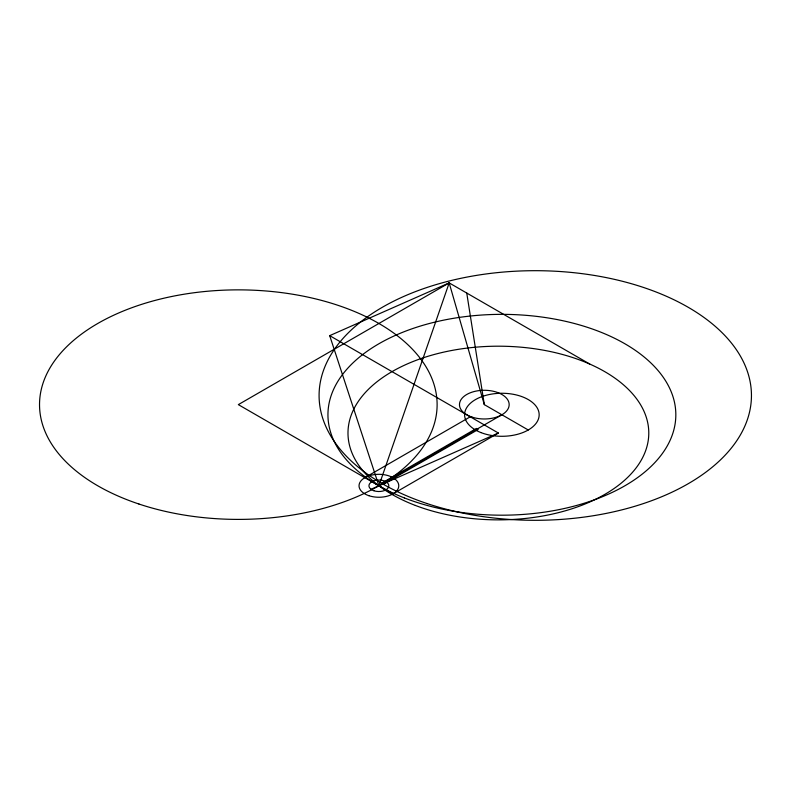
<?xml version="1.0" encoding="UTF-8"?>
<svg xmlns="http://www.w3.org/2000/svg" width="791" height="791" viewBox="0 0 791 791"><rect width="100%" height="100%" fill="white"/><g stroke="black" fill="none" stroke-linecap="round" stroke-linejoin="round"><path stroke-width="1.19" d="M501.89 414.771L378.899 485.783L449.179 282.901L589.74 364.058M449.179 282.901L238.338 404.626L392.949 493.9L498.37 433.033L329.699 335.651L449.179 282.901L484.319 404.626L528.24 429.988M364.839 477.665L470.259 416.798M370.999 489.273L498.37 433.033M329.699 335.651L378.899 485.783M466.749 293.046L484.319 404.626M476.409 428.465L381.529 483.242L383.289 484.26L478.169 429.483L476.409 428.465M427.18 503.59A216.18 124.81 0 0 0 751.45 395.5A216.18 124.81 0 0 0 427.18 287.41A216.18 124.81 0 0 0 427.18 503.59M471.891 417.055A24.847 14.347 0 0 0 509.167 404.626A24.847 14.347 0 0 0 471.891 392.207A24.847 14.347 0 0 0 471.891 417.055M404.399 497.935A173.941 100.417 0 0 0 675.385 421.939A173.941 100.417 0 0 0 425.884 324.448A173.941 100.417 0 0 0 404.399 497.935M415.354 505.439A150.409 86.842 0 0 0 648.501 438.343A150.409 86.842 0 0 0 431.273 355.317A150.409 86.842 0 0 0 415.354 505.439M138.939 504.025A198.788 114.764 0 0 0 437.116 404.626A198.788 114.764 0 0 0 138.939 305.237A198.788 114.764 0 0 0 138.939 504.025M368.962 495.72A19.874 11.479 0 0 0 398.773 485.783A19.874 11.479 0 0 0 368.962 475.846A19.874 11.479 0 0 0 368.962 495.72M480.997 432.598A37.276 21.515 0 0 0 539.067 416.313A37.276 21.515 0 0 0 485.605 395.421A37.276 21.515 0 0 0 480.997 432.598M373.925 490.756A9.937 5.735 0 0 0 388.836 485.783A9.937 5.735 0 0 0 373.925 480.809A9.937 5.735 0 0 0 373.925 490.756"/></g></svg>
